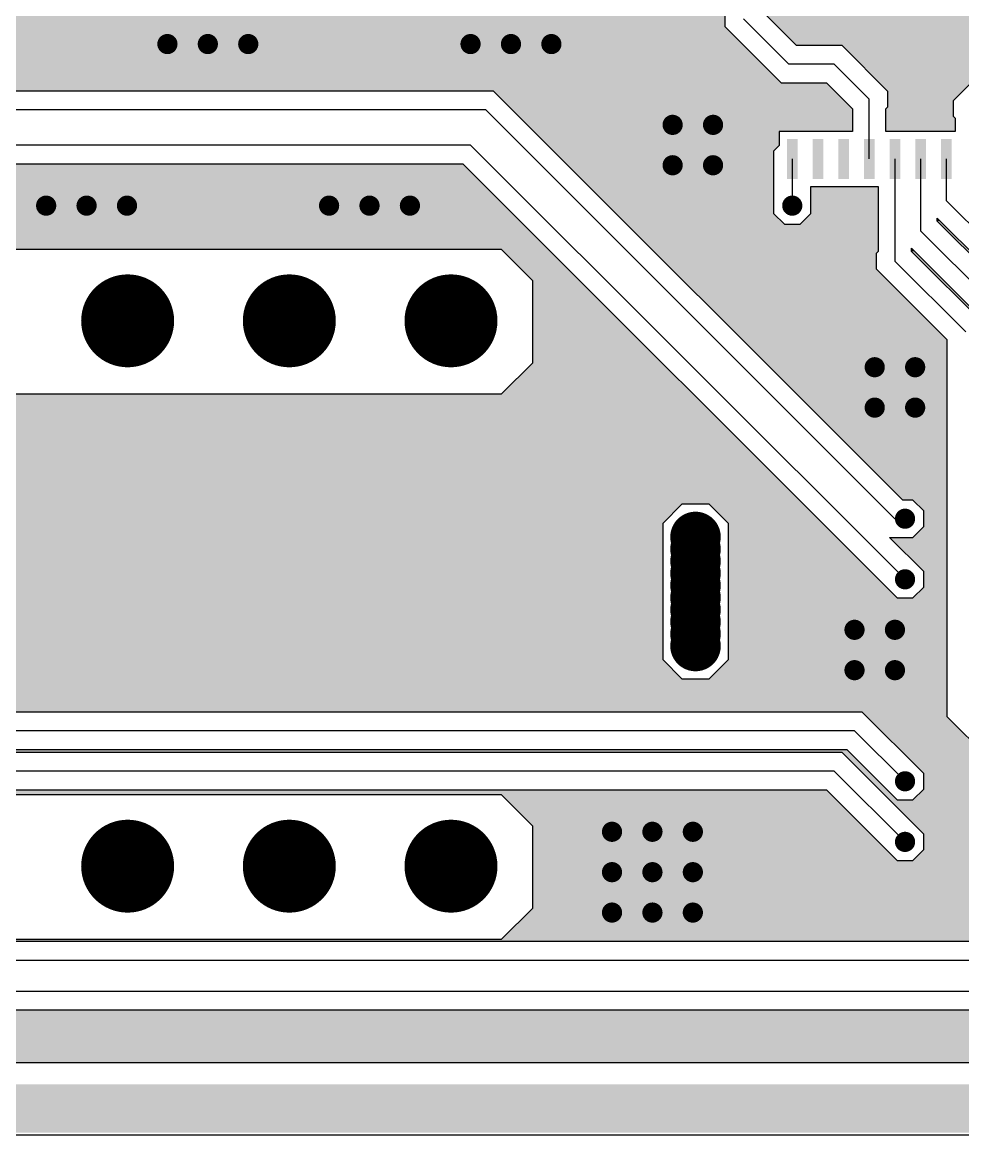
# Model space of a CAD drawing. Extents: x 295 to 953, y 10 to 290.
# Drawn here: x 703.2 to 780, y 85 to 175.9 of the extents above; entities that cross this region are included whole.
import ezdxf

# ---------------------------------------------------------------- set-up
doc = ezdxf.new("R2010")
doc.units = 0
doc.header["$LTSCALE"] = 5
doc.header["$MEASUREMENT"] = 0
doc.layers.get('0').update_dxf_attribs({"linetype": 'CONTINUOUS', "lineweight": 25})
doc.layers.add('L1-TOP_GBR', color=7, linetype='CONTINUOUS')

msp = doc.modelspace()

# ---------------------------------------------------------------- linework, layer by layer
for points, const_width in [([(714.615, 174.1, 1), (715.44, 174.1, 1)], 0.825), ([(717.915, 174.1, 1), (718.74, 174.1, 1)], 0.825), ([(721.215, 174.1, 1), (722.04, 174.1, 1)], 0.825), ([(739.365, 174.1, 1), (740.19, 174.1, 1)], 0.825), ([(742.665, 174.1, 1), (743.49, 174.1, 1)], 0.825), ([(745.965, 174.1, 1), (746.79, 174.1, 1)], 0.825), ([(755.865, 167.5, 1), (756.69, 167.5, 1)], 0.825), ([(759.165, 167.5, 1), (759.99, 167.5, 1)], 0.825), ([(755.865, 164.2, 1), (756.69, 164.2, 1)], 0.825), ([(759.165, 164.2, 1), (759.99, 164.2, 1)], 0.825), ([(704.715, 160.9, 1), (705.54, 160.9, 1)], 0.825), ([(708.015, 160.9, 1), (708.84, 160.9, 1)], 0.825), ([(711.315, 160.9, 1), (712.14, 160.9, 1)], 0.825), ([(727.815, 160.9, 1), (728.64, 160.9, 1)], 0.825), ([(731.115, 160.9, 1), (731.94, 160.9, 1)], 0.825), ([(734.415, 160.9, 1), (735.24, 160.9, 1)], 0.825), ([(765.633, 160.9, 1), (766.458, 160.9, 1)], 0.825), ([(709.883, 151.49, 1), (713.678, 151.49, 1)], 3.795), ([(723.083, 151.49, 1), (726.878, 151.49, 1)], 3.795), ([(736.283, 151.49, 1), (740.078, 151.49, 1)], 3.795), ([(772.365, 147.7, 1), (773.19, 147.7, 1)], 0.825), ([(775.665, 147.7, 1), (776.49, 147.7, 1)], 0.825), ([(772.365, 144.4, 1), (773.19, 144.4, 1)], 0.825), ([(775.665, 144.4, 1), (776.49, 144.4, 1)], 0.825), ([(757.114, 133.835, 1), (759.177, 133.835, 1)], 2.062), ([(774.84, 135.325, 1), (775.665, 135.325, 1)], 0.825), ([(757.114, 132.845, 1), (759.177, 132.845, 1)], 2.062), ([(757.114, 131.855, 1), (759.177, 131.855, 1)], 2.062), ([(757.114, 130.865, 1), (759.177, 130.865, 1)], 2.062), ([(757.114, 129.875, 1), (759.177, 129.875, 1)], 2.062), ([(757.114, 128.885, 1), (759.177, 128.885, 1)], 2.062), ([(774.84, 130.375, 1), (775.665, 130.375, 1)], 0.825), ([(757.114, 127.895, 1), (759.177, 127.895, 1)], 2.062), ([(757.114, 126.905, 1), (759.177, 126.905, 1)], 2.062), ([(757.114, 125.915, 1), (759.177, 125.915, 1)], 2.062), ([(757.114, 124.925, 1), (759.177, 124.925, 1)], 2.062), ([(770.715, 126.25, 1), (771.54, 126.25, 1)], 0.825), ([(774.015, 126.25, 1), (774.84, 126.25, 1)], 0.825), ([(770.715, 122.95, 1), (771.54, 122.95, 1)], 0.825), ([(774.015, 122.95, 1), (774.84, 122.95, 1)], 0.825), ([(774.84, 113.875, 1), (775.665, 113.875, 1)], 0.825), ([(709.883, 106.94, 1), (713.678, 106.94, 1)], 3.795), ([(723.083, 106.94, 1), (726.878, 106.94, 1)], 3.795), ([(736.283, 106.94, 1), (740.078, 106.94, 1)], 3.795), ([(750.915, 109.75, 1), (751.74, 109.75, 1)], 0.825), ([(754.215, 109.75, 1), (755.04, 109.75, 1)], 0.825), ([(757.515, 109.75, 1), (758.34, 109.75, 1)], 0.825), ([(774.84, 108.925, 1), (775.665, 108.925, 1)], 0.825), ([(750.915, 106.45, 1), (751.74, 106.45, 1)], 0.825), ([(754.215, 106.45, 1), (755.04, 106.45, 1)], 0.825), ([(757.515, 106.45, 1), (758.34, 106.45, 1)], 0.825), ([(750.915, 103.15, 1), (751.74, 103.15, 1)], 0.825), ([(754.215, 103.15, 1), (755.04, 103.15, 1)], 0.825), ([(757.515, 103.15, 1), (758.34, 103.15, 1)], 0.825)]:
    msp.add_lwpolyline(points, format="xyb", close=True, dxfattribs=dict(const_width=const_width))
for points in [[(766.485, 166.352), (766.485, 163.084), (765.606, 166.352), (765.606, 163.084)], [(768.581, 166.352), (768.581, 163.084), (767.701, 166.352), (767.701, 163.084)], [(770.676, 166.352), (770.676, 163.084), (769.797, 166.352), (769.797, 163.084)], [(772.772, 166.352), (772.772, 163.084), (771.892, 166.352), (771.892, 163.084)], [(774.867, 166.352), (774.867, 163.084), (773.988, 166.352), (773.988, 163.084)], [(776.963, 166.352), (776.963, 163.084), (776.083, 166.352), (776.083, 163.084)], [(779.058, 166.352), (779.058, 163.084), (778.179, 166.352), (778.179, 163.084)]]:
    msp.add_solid(points)
at = {"layer": 'L1-TOP_GBR'}
for p, q in [((760.526, 184.632), (760.526, 175.531)), ((766.397, 173.976), (763.579, 176.794)), ((760.526, 175.531), (765.133, 170.924)), ((762.053, 176.162), (765.765, 172.45)), ((785.276, 175.557), (779.188, 169.468)), ((770.109, 173.976), (766.397, 173.976)), ((773.858, 170.227), (770.109, 173.976)), ((769.478, 172.45), (765.765, 172.45)), ((769.478, 172.45), (772.332, 169.595)), ((765.133, 170.924), (768.846, 170.924)), ((768.846, 170.924), (770.971, 168.799)), ((741.647, 170.264), (688.022, 170.264)), ((775.059, 136.851), (741.647, 170.264)), ((773.858, 168.964), (773.858, 170.227)), ((772.332, 164.718), (772.332, 169.595)), ((779.188, 169.468), (779.188, 168.205)), ((741.015, 168.738), (687.39, 168.738)), ((741.015, 168.738), (774.428, 135.325)), ((770.971, 168.799), (770.971, 166.97)), ((773.693, 168.799), (773.858, 168.964)), ((773.693, 166.97), (773.693, 168.799)), ((779.188, 168.205), (779.353, 168.04)), ((779.353, 168.04), (779.353, 166.97)), ((764.988, 166.97), (764.988, 165.817)), ((770.971, 166.97), (764.988, 166.97)), ((779.353, 166.97), (773.693, 166.97)), ((739.778, 165.85), (686.2, 165.85)), ((775.253, 130.375), (739.778, 165.85)), ((764.988, 165.817), (764.519, 165.35)), ((764.519, 165.35), (764.519, 160.268)), ((766.046, 164.718), (766.046, 160.9)), ((774.428, 164.718), (774.428, 156.363)), ((776.523, 164.718), (776.523, 158.838)), ((778.619, 164.718), (778.619, 161.312)), ((685.568, 164.324), (739.146, 164.324)), ((739.146, 164.324), (774.621, 128.849)), ((767.572, 162.464), (773.066, 162.464)), ((767.572, 160.268), (767.572, 162.464)), ((773.066, 162.464), (773.066, 157.159)), ((782.174, 157.758), (778.619, 161.312)), ((764.519, 160.268), (765.414, 159.374)), ((766.678, 159.374), (767.572, 160.268)), ((765.414, 159.374), (766.678, 159.374)), ((777.884, 159.889), (781.541, 156.231)), ((777.884, 159.634), (777.884, 159.889)), ((785.029, 152.49), (777.884, 159.634)), ((783.503, 151.858), (776.523, 158.838)), ((742.304, 157.311), (694.764, 157.311)), ((744.851, 154.764), (742.304, 157.311)), ((775.789, 157.414), (781.976, 151.226)), ((775.789, 157.159), (775.789, 157.414)), ((773.066, 157.159), (772.901, 156.994)), ((772.901, 156.994), (772.901, 155.731)), ((780.203, 150.588), (774.428, 156.363)), ((781.729, 151.219), (775.789, 157.159)), ((772.901, 155.731), (778.676, 149.956)), ((744.851, 148.061), (744.851, 154.764)), ((778.676, 149.956), (778.676, 119.175)), ((742.304, 145.514), (744.851, 148.061)), ((694.764, 145.514), (742.304, 145.514)), ((757.035, 136.516), (755.464, 134.945)), ((759.256, 136.516), (757.035, 136.516)), ((760.827, 134.945), (759.256, 136.516)), ((775.884, 136.851), (775.059, 136.851)), ((776.779, 135.957), (775.884, 136.851)), ((776.779, 134.693), (776.779, 135.957)), ((755.464, 134.945), (755.464, 123.815)), ((760.827, 123.815), (760.827, 134.945)), ((775.253, 135.325), (774.428, 135.325)), ((775.884, 133.799), (776.779, 134.693)), ((773.987, 133.799), (775.884, 133.799)), ((776.779, 131.007), (773.987, 133.799)), ((776.779, 129.743), (776.779, 131.007)), ((775.884, 128.849), (776.779, 129.743)), ((774.621, 128.849), (775.884, 128.849)), ((755.464, 123.815), (757.035, 122.244)), ((759.256, 122.244), (760.827, 123.815)), ((757.035, 122.244), (759.256, 122.244)), ((771.76, 119.526), (619.74, 119.526)), ((776.779, 114.507), (771.76, 119.526)), ((778.676, 119.175), (784.521, 113.331)), ((771.128, 118), (620.372, 118)), ((775.253, 113.875), (771.128, 118)), ((621.004, 116.474), (770.496, 116.474)), ((770.496, 116.474), (774.621, 112.349)), ((770.109, 116.226), (656.04, 116.226)), ((776.779, 109.557), (770.109, 116.226)), ((769.478, 114.7), (656.672, 114.7)), ((775.253, 108.925), (769.478, 114.7)), ((776.779, 113.243), (776.779, 114.507)), ((657.304, 113.174), (768.846, 113.174)), ((742.304, 112.761), (694.764, 112.761)), ((744.851, 110.214), (742.304, 112.761)), ((768.846, 113.174), (774.621, 107.399)), ((775.884, 112.349), (776.779, 113.243)), ((774.621, 112.349), (775.884, 112.349)), ((744.851, 103.511), (744.851, 110.214)), ((776.779, 108.293), (776.779, 109.557)), ((775.884, 107.399), (776.779, 108.293)), ((774.621, 107.399), (775.884, 107.399)), ((742.304, 100.964), (744.851, 103.511)), ((694.764, 100.964), (742.304, 100.964)), ((830.001, 100.776), (547.452, 100.776)), ((546.82, 99.249), (830.633, 99.249)), ((545.563, 96.735), (831.89, 96.735)), ((544.931, 95.209), (832.522, 95.209)), ((520.379, 90.899), (860.592, 90.899)), ((505.478, 85), (865.178, 85))]:
    msp.add_line(p, q, dxfattribs=at)
for points in [[(682.755, 175.531), (680.597, 177.689), (760.526, 175.531), (760.526, 177.689)], [(764.816, 175.557), (763.579, 176.794), (785.276, 175.557), (785.276, 176.794)], [(687.362, 170.924), (682.755, 175.531), (765.133, 170.924), (760.526, 175.531)], [(766.397, 173.976), (764.816, 175.557), (783.696, 173.976), (785.276, 175.557)], [(773.858, 170.227), (770.109, 173.976), (779.947, 170.227), (783.696, 173.976)], [(688.022, 170.264), (687.362, 170.924), (769.506, 170.264), (768.846, 170.924)], [(687.362, 170.924), (687.362, 170.924), (768.846, 170.924), (765.133, 170.924)], [(743.112, 168.799), (741.647, 170.264), (770.971, 168.799), (769.506, 170.264)], [(773.858, 169.468), (773.858, 170.227), (779.188, 169.468), (779.947, 170.227)], [(773.858, 168.964), (773.858, 169.468), (779.188, 168.964), (779.188, 169.468)], [(744.94, 166.97), (743.112, 168.799), (770.971, 166.97), (770.971, 168.799)], [(773.693, 168.799), (773.858, 168.964), (779.188, 168.799), (779.188, 168.964)], [(773.693, 168.205), (773.693, 168.799), (779.188, 168.205), (779.188, 168.799)], [(773.693, 168.04), (773.693, 168.205), (779.353, 168.04), (779.188, 168.205)], [(773.693, 166.97), (773.693, 168.04), (779.353, 166.97), (779.353, 168.04)], [(746.094, 165.817), (744.94, 166.97), (764.988, 165.817), (764.988, 166.97)], [(744.94, 166.97), (744.94, 166.97), (764.988, 166.97), (770.971, 166.97)], [(746.561, 165.35), (746.094, 165.817), (764.519, 165.35), (764.988, 165.817)], [(751.643, 160.268), (746.561, 165.35), (764.519, 160.268), (764.519, 165.35)], [(579.244, 161.166), (579.244, 164.324), (742.304, 161.166), (739.146, 164.324)], [(579.244, 164.324), (579.244, 164.324), (739.146, 164.324), (685.568, 164.324)], [(767.572, 160.268), (767.572, 162.464), (773.066, 160.268), (773.066, 162.464)], [(767.572, 162.464), (767.572, 162.464), (773.066, 162.464), (767.572, 162.464)], [(579.244, 157.311), (579.244, 161.166), (746.158, 157.311), (742.304, 161.166)], [(752.537, 159.374), (751.643, 160.268), (765.414, 159.374), (764.519, 160.268)], [(766.678, 159.374), (767.572, 160.268), (773.066, 159.374), (773.066, 160.268)], [(754.751, 157.159), (752.537, 159.374), (773.066, 157.159), (773.066, 159.374)], [(777.884, 159.634), (777.884, 159.888), (778.138, 159.634), (777.884, 159.888)], [(781.288, 156.231), (777.884, 159.634), (781.541, 156.231), (778.138, 159.634)], [(652.791, 157.311), (652.791, 157.311), (694.764, 157.311), (742.304, 157.311)], [(744.851, 154.764), (742.304, 157.311), (748.706, 154.764), (746.158, 157.311)], [(775.789, 157.159), (775.789, 157.413), (776.043, 157.159), (775.789, 157.413)], [(754.916, 156.994), (754.751, 157.159), (772.901, 156.994), (773.066, 157.159)], [(756.18, 155.731), (754.916, 156.994), (772.901, 155.731), (772.901, 156.994)], [(781.722, 151.226), (775.789, 157.159), (781.976, 151.226), (776.043, 157.159)], [(761.955, 149.956), (756.18, 155.731), (778.676, 149.956), (772.901, 155.731)], [(744.851, 148.061), (744.851, 154.764), (755.408, 148.061), (748.706, 154.764)], [(775.059, 136.851), (761.955, 149.956), (778.676, 136.851), (778.676, 149.956)], [(742.304, 145.514), (744.851, 148.061), (757.956, 145.514), (755.408, 148.061)], [(568.107, 144.214), (569.407, 145.514), (759.256, 144.214), (757.956, 145.514)], [(560.409, 136.516), (568.107, 144.214), (766.953, 136.516), (759.256, 144.214)], [(681.297, 134.945), (679.726, 136.516), (755.464, 134.945), (757.035, 136.516)], [(679.726, 136.516), (679.726, 136.516), (757.035, 136.516), (759.256, 136.516)], [(760.827, 134.945), (759.256, 136.516), (768.524, 134.945), (766.953, 136.516)], [(776.779, 135.957), (775.884, 136.851), (778.676, 135.957), (778.676, 136.851)], [(776.779, 134.693), (776.779, 135.957), (778.676, 134.693), (778.676, 135.957)], [(681.297, 123.815), (681.297, 134.945), (755.464, 123.815), (755.464, 134.945)], [(760.827, 131.71), (760.827, 134.945), (771.76, 131.71), (768.524, 134.945)], [(775.884, 133.799), (776.779, 134.693), (778.676, 133.799), (778.676, 134.693)], [(776.779, 131.007), (773.987, 133.799), (778.676, 131.007), (778.676, 133.799)], [(760.827, 128.849), (760.827, 131.71), (774.621, 128.849), (771.76, 131.71)], [(776.779, 129.743), (776.779, 131.007), (778.676, 129.743), (778.676, 131.007)], [(775.884, 128.849), (776.779, 129.743), (778.676, 128.849), (778.676, 129.743)], [(760.827, 123.815), (760.827, 128.849), (778.676, 123.815), (778.676, 128.849)], [(679.891, 122.244), (681.297, 123.65), (757.035, 122.244), (755.629, 123.65)], [(681.297, 123.65), (681.297, 123.815), (755.629, 123.65), (755.464, 123.815)], [(759.256, 122.244), (760.827, 123.815), (778.676, 122.244), (778.676, 123.815)], [(543.419, 119.526), (545.972, 122.079), (778.676, 119.526), (778.676, 122.079)], [(679.726, 122.079), (679.891, 122.244), (778.676, 122.079), (778.676, 122.244)], [(543.419, 119.526), (543.419, 119.526), (619.74, 119.526), (771.76, 119.526)], [(772.111, 119.175), (771.76, 119.526), (778.676, 119.175), (778.676, 119.526)], [(776.779, 114.507), (772.111, 119.175), (783.344, 114.507), (778.676, 119.175)], [(620.756, 116.226), (621.004, 116.474), (770.743, 116.226), (770.496, 116.474)], [(621.004, 116.474), (621.004, 116.474), (770.496, 116.474), (621.004, 116.474)], [(620.756, 116.226), (620.756, 116.226), (656.04, 116.226), (770.109, 116.226)], [(773.987, 112.349), (770.109, 116.226), (774.621, 112.349), (770.743, 116.226)], [(776.779, 113.331), (776.779, 114.507), (784.521, 113.331), (783.344, 114.507)], [(656.892, 112.761), (657.304, 113.174), (769.258, 112.761), (768.846, 113.174)], [(656.892, 112.761), (656.892, 112.761), (694.764, 112.761), (742.304, 112.761)], [(657.304, 113.174), (657.304, 113.174), (742.304, 113.174), (657.304, 113.174)], [(744.851, 110.214), (742.304, 112.761), (771.806, 110.214), (769.258, 112.761)], [(776.119, 112.583), (776.779, 113.243), (788.905, 112.583), (788.905, 113.243)], [(776.779, 113.33), (776.779, 113.331), (788.905, 113.33), (784.521, 113.331)], [(776.779, 113.243), (776.779, 113.33), (788.905, 113.243), (788.905, 113.33)], [(776.119, 110.217), (773.987, 112.349), (830.008, 110.217), (832.14, 112.349)], [(775.884, 112.349), (776.119, 112.583), (832.14, 112.349), (832.374, 112.583)], [(744.851, 107.399), (744.851, 110.214), (774.621, 107.399), (771.806, 110.214)], [(776.779, 109.557), (776.119, 110.217), (788.905, 109.557), (788.905, 110.217)], [(776.119, 110.217), (776.119, 110.217), (788.905, 110.217), (792.95, 110.217)], [(776.779, 108.293), (776.779, 109.557), (788.905, 108.293), (788.905, 109.557)], [(775.884, 107.399), (776.779, 108.293), (788.905, 107.399), (788.905, 108.293)], [(744.851, 105.668), (744.851, 107.399), (788.905, 105.668), (788.905, 107.399)], [(744.851, 103.587), (744.851, 105.668), (793.124, 103.587), (791.043, 105.668)], [(744.851, 105.668), (744.851, 105.668), (791.043, 105.668), (788.905, 105.668)], [(742.304, 100.964), (744.597, 103.257), (830.189, 100.964), (832.483, 103.257)], [(744.597, 103.257), (744.851, 103.511), (796.957, 103.257), (796.703, 103.511)], [(744.851, 103.511), (744.851, 103.587), (796.703, 103.511), (796.627, 103.587)], [(744.851, 103.587), (744.851, 103.587), (796.627, 103.587), (793.124, 103.587)], [(547.452, 100.776), (547.264, 100.964), (830.001, 100.776), (830.189, 100.964)], [(519.626, 95.067), (519.626, 95.209), (859.351, 95.067), (859.387, 95.209)], [(519.626, 94.615), (519.626, 95.067), (859.284, 94.615), (859.351, 95.067)], [(519.626, 94.157), (519.626, 94.615), (859.261, 94.157), (859.284, 94.615)], [(519.626, 93.7), (519.626, 94.157), (859.284, 93.7), (859.261, 94.157)], [(519.626, 93.248), (519.626, 93.7), (859.351, 93.248), (859.284, 93.7)], [(519.626, 92.805), (519.626, 93.248), (859.462, 92.805), (859.351, 93.248)], [(519.626, 92.374), (519.626, 92.805), (859.615, 92.374), (859.462, 92.805)], [(519.626, 91.96), (519.626, 92.374), (859.812, 91.96), (859.615, 92.374)], [(519.626, 91.651), (519.626, 91.96), (859.997, 91.651), (859.812, 91.96)], [(519.71, 91.567), (519.626, 91.651), (860.048, 91.567), (859.997, 91.651)], [(520.078, 91.199), (519.71, 91.567), (860.32, 91.199), (860.048, 91.567)], [(520.379, 90.899), (520.078, 91.199), (860.592, 90.899), (860.32, 91.199)], [(505.643, 88.382), (505.643, 89.125), (868.313, 88.382), (868.313, 89.125)], [(505.643, 89.125), (505.643, 89.125), (868.313, 89.125), (517.853, 89.125)], [(505.643, 85.165), (505.643, 88.382), (865.095, 85.165), (868.313, 88.382)]]:
    msp.add_solid(points, dxfattribs=at)

doc.saveas('drawing.dxf')
